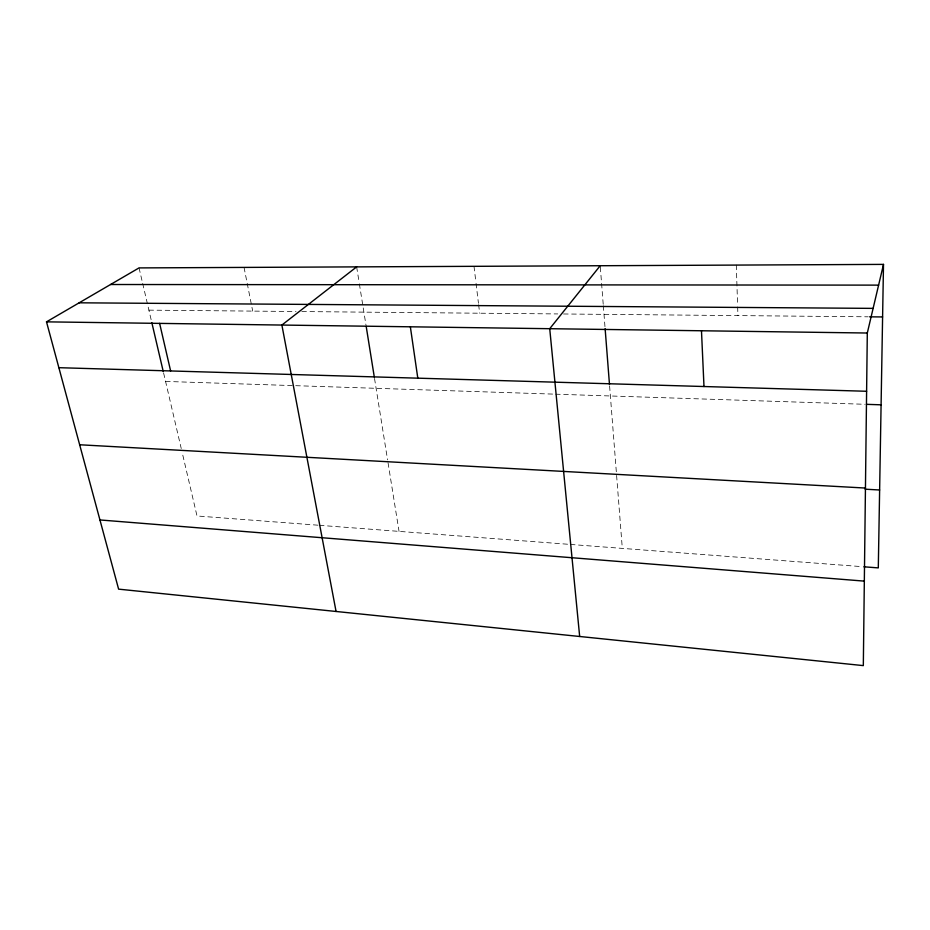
<?xml version="1.0" encoding="UTF-8"?>
<svg xmlns="http://www.w3.org/2000/svg" width="930" height="930" viewBox="0 0 930 930"><rect width="100%" height="100%" fill="white"/><g stroke="black" fill="none" stroke-linecap="round" stroke-linejoin="round"><path stroke-width="0.7" stroke-dasharray="4.65 3.49" d="M148.905 310.143L296.031 311.503M301.808 311.562L557.733 313.933M563.522 313.98L868.132 316.805M165.563 381.428L554.106 394.134M555.547 394.18L865.167 404.294M317.967 525.194L197.009 515.976L182.233 452.736M319.42 525.311L568.974 544.329M570.416 544.434L862.447 566.684M139.047 267.91L142.325 281.988M142.662 283.394L151.52 321.327M163.61 373.035L181.245 448.539M244.044 267.41L252.704 311.097M356.643 266.887L359.143 282.441M359.364 283.848L365.932 324.826M374.523 378.44L387.577 459.885M388.043 462.756L399.04 531.379M473.998 266.329L475.881 281.953M476.055 283.371L478.45 303.261M478.625 304.68L479.659 313.201M600.315 267.166L603.221 304.343M603.338 305.772L605.012 327.244M609.603 385.95L616.381 472.533M616.602 475.416L622.31 548.386M736.293 265.085L737.606 305.493M737.653 306.947L737.932 315.607"/><path stroke-width="1.4" d="M883.5 264.387L867.306 333.021L863.319 665.613L118.61 589.143L46.5 321.85L139.047 267.91L883.5 264.387L878.292 567.893L863.889 566.8M600.199 265.736L549.723 328.697L579.669 636.48M356.643 266.887L281.883 325.047L336.067 611.475M110.554 284.51L878.606 285.126M79.155 302.808L873.119 308.376M869.573 316.828L882.593 316.944M46.5 321.85L867.306 333.021M58.869 367.687L866.609 391.274M866.609 404.341L881.094 404.817M79.654 444.761L865.446 488.052M865.133 489.192L879.629 489.994M99.94 519.951L864.33 581.122M151.846 322.722L163.285 371.64M159.623 323.384L170.62 370.954M366.164 326.244L374.302 377.022M410.351 326.802L417.803 378.161M605.128 328.674L609.487 384.52M701.476 330.755L703.987 386.52"/></g></svg>
